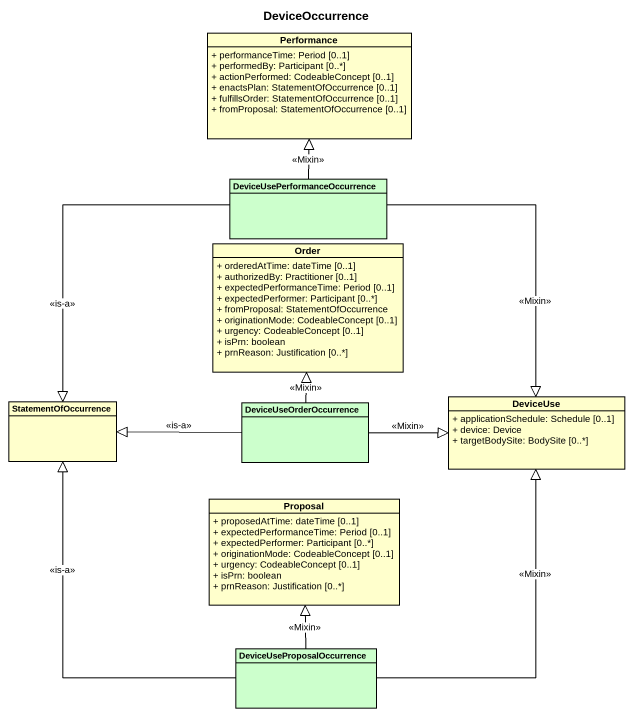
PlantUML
@startuml
title DeviceOccurrence
hide circle
hide empty members
skinparam classAttributeIconSize 0
class Performance {
  + performanceTime: Period [0..1]
  + performedBy: Participant [0..*]
  + actionPerformed: CodeableConcept [0..1]
  + enactsPlan: StatementOfOccurrence [0..1]
  + fulfillsOrder: StatementOfOccurrence [0..1]
  + fromProposal: StatementOfOccurrence [0..1]
}
class "DeviceUsePerformanceOccurrence" as DeviceUsePerformanceOccurren #CCFFCC
class Order {
  + orderedAtTime: dateTime [0..1]
  + authorizedBy: Practitioner [0..1]
  + expectedPerformanceTime: Period [0..1]
  + expectedPerformer: Participant [0..*]
  + fromProposal: StatementOfOccurrence
  + originationMode: CodeableConcept [0..1]
  + urgency: CodeableConcept [0..1]
  + isPrn: boolean
  + prnReason: Justification [0..*]
}
class DeviceUse {
  + applicationSchedule: Schedule [0..1]
  + device: Device
  + targetBodySite: BodySite [0..*]
}
class StatementOfOccurrence
class DeviceUseOrderOccurrence #CCFFCC
class Proposal {
  + proposedAtTime: dateTime [0..1]
  + expectedPerformanceTime: Period [0..1]
  + expectedPerformer: Participant [0..*]
  + originationMode: CodeableConcept [0..1]
  + urgency: CodeableConcept [0..1]
  + isPrn: boolean
  + prnReason: Justification [0..*]
}
class DeviceUseProposalOccurrence #CCFFCC
DeviceUsePerformanceOccurren -up-|> Performance : <<Mixin>>
DeviceUsePerformanceOccurren --|> DeviceUse : <<Mixin>>
DeviceUsePerformanceOccurren --|> StatementOfOccurrence : <<is-a>>
DeviceUseOrderOccurrence -up-|> Order : <<Mixin>>
DeviceUseOrderOccurrence -right-|> DeviceUse : <<Mixin>>
DeviceUseOrderOccurrence -left-|> StatementOfOccurrence : <<is-a>>
DeviceUseProposalOccurrence -up-|> DeviceUse : <<Mixin>>
DeviceUseProposalOccurrence -up-|> StatementOfOccurrence : <<is-a>>
DeviceUseProposalOccurrence -up-|> Proposal : <<Mixin>>
@enduml
